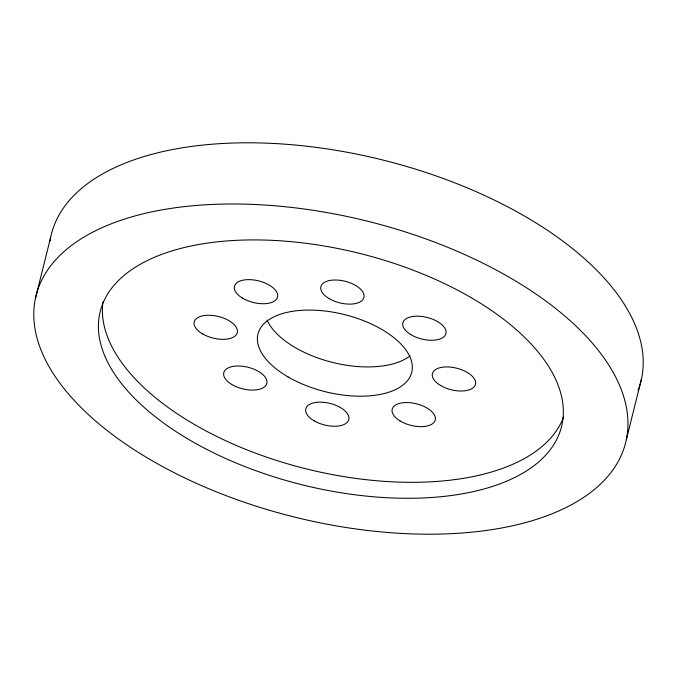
<?xml version="1.0" encoding="UTF-8"?>
<svg xmlns="http://www.w3.org/2000/svg" width="677" height="677" viewBox="0 0 677 677"><rect width="100%" height="100%" fill="white"/><g stroke="black" fill="none" stroke-linecap="round" stroke-linejoin="round"><path stroke-width="1.02" d="M35.407 298.54L50.665 237.339M626.335 439.661L641.593 378.46M410.034 355.933A79.243 39.74 14 0 1 332.399 362.39A79.243 39.74 14 0 1 267.085 320.162M49.98 241.114A303.812 152.367 14 0 1 385.484 160.686A303.812 152.367 14 0 1 638.081 390.401M563.552 417.015A237.729 119.22 14 0 1 305.818 468.763A237.729 119.22 14 0 1 102.963 301.967M287.97 376.877A79.243 39.74 14 0 0 411.726 372.375A79.243 39.74 14 0 0 304.862 310.151A79.243 39.74 14 0 0 287.97 376.877M440.82 385.628A22.189 11.128 14 0 0 475.466 384.367A22.189 11.128 14 0 0 445.542 366.942A22.189 11.128 14 0 0 440.82 385.628M400.065 420.925A22.189 11.128 14 0 0 435.15 420.315A22.189 11.128 14 0 0 405.955 402.544A22.189 11.128 14 0 0 400.065 420.925M314.179 420.857A22.189 11.128 14 0 0 348.824 419.596A22.189 11.128 14 0 0 318.901 402.172A22.189 11.128 14 0 0 314.179 420.857M231.644 384.375A22.189 11.128 14 0 0 266.73 383.774A22.189 11.128 14 0 0 237.534 365.995A22.189 11.128 14 0 0 231.644 384.375M202.635 333.939A22.189 11.128 14 0 0 237.28 332.678A22.189 11.128 14 0 0 207.365 315.254A22.189 11.128 14 0 0 202.635 333.939M242.315 298.007A22.189 11.128 14 0 0 277.409 297.398A22.189 11.128 14 0 0 248.214 279.626A22.189 11.128 14 0 0 242.315 298.007M329.276 298.709A22.189 11.128 14 0 0 363.921 297.448A22.189 11.128 14 0 0 334.006 280.024A22.189 11.128 14 0 0 329.276 298.709M410.736 334.548A22.189 11.128 14 0 0 445.83 333.947A22.189 11.128 14 0 0 416.634 316.167A22.189 11.128 14 0 0 410.736 334.548M141.527 454.377A303.812 152.367 14 0 0 623.805 448.893A303.812 152.367 14 0 0 227.277 204.022A303.812 152.367 14 0 0 141.527 454.377M180.437 434.406A237.729 119.22 14 0 0 559.566 432.975A237.729 119.22 14 0 0 252.606 239.912A237.729 119.22 14 0 0 180.437 434.406"/></g></svg>
